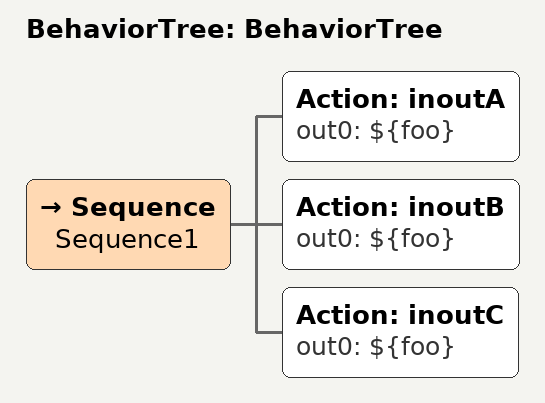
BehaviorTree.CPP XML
<?xml version="1.0"?>
<root main_tree_to_execute="BehaviorTree">
    <BehaviorTree ID="BehaviorTree">
        <Sequence name="Sequence1">
            <Action ID="inoutA" out0="${foo}"/>
            <Action ID="inoutB" out0="${foo}"/>
            <Action ID="inoutC" out0="${foo}"/>
        </Sequence>
    </BehaviorTree>
</root>
